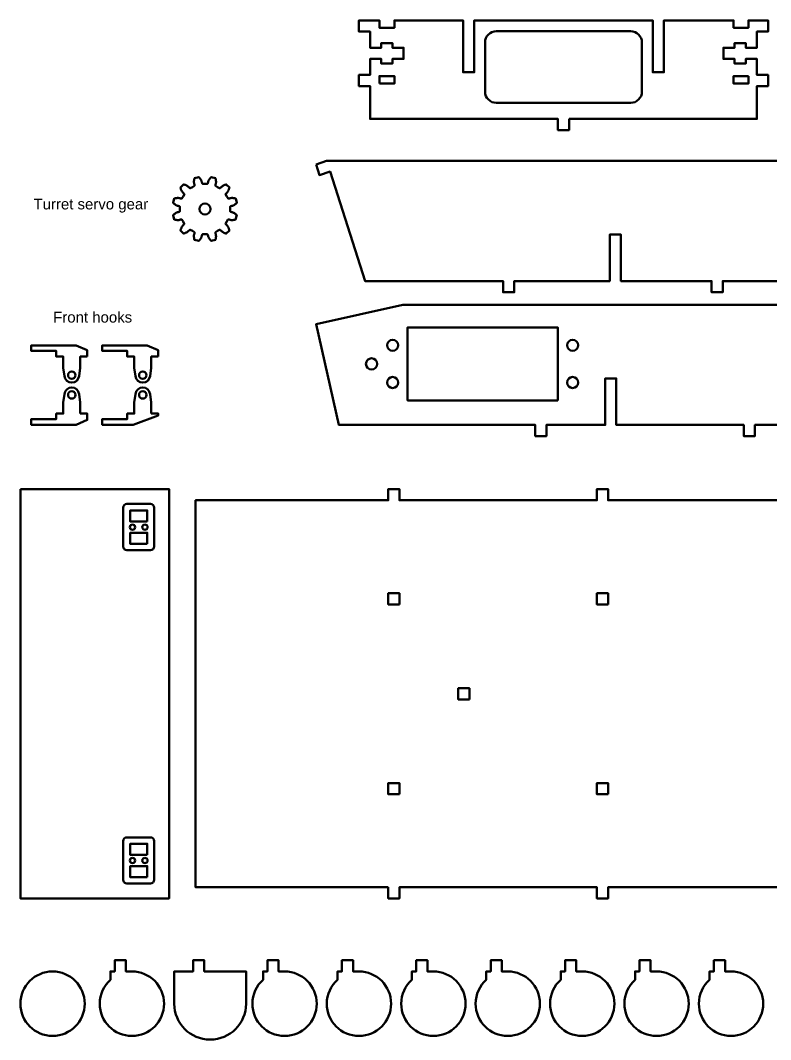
# Model space of a CAD drawing. Header units: inches. Extents: x 247 to 2765, y -1897 to -1110.
# Drawn here: x 2274.5 to 2476.3, y -1492.9 to -1219 of the extents above; entities that cross this region are included whole.
import ezdxf

# ---------------------------------------------------------------- set-up
doc = ezdxf.new("R2010")
doc.units = ezdxf.units.IN
doc.header["$MEASUREMENT"] = 0
doc.layers.add('Layer 1', color=7, linetype='Continuous')

# ---------------------------------------------------------------- blocks, each defined once
blk = doc.blocks.new('block 308')
at = {"layer": 'Layer 1', "color": 240, "lineweight": 50, "true_color": 0xec2227}
for points in [[(2304.65, -1354.44), (2305.04, -1354.44), (2305.37, -1354.76), (2305.37, -1355.15), (2305.37, -1355.55), (2305.04, -1355.87), (2304.65, -1355.87), (2304.25, -1355.87), (2303.93, -1355.55), (2303.93, -1355.15), (2303.93, -1354.76), (2304.25, -1354.44), (2304.65, -1354.44)], [(2308, -1354.44), (2308.39, -1354.44), (2308.72, -1354.76), (2308.72, -1355.15), (2308.72, -1355.55), (2308.39, -1355.87), (2308, -1355.87), (2307.6, -1355.87), (2307.28, -1355.55), (2307.28, -1355.15), (2307.28, -1354.76), (2307.6, -1354.44), (2308, -1354.44)]]:
    blk.add_open_spline(points, degree=3, knots=[0, 0, 0, 0, 1, 1, 1, 2, 2, 2, 3, 3, 3, 4, 4, 4, 4], dxfattribs=at)
blk = doc.blocks.new('block 307')
at = {"layer": 'Layer 1', "color": 18, "lineweight": 50, "true_color": 0x010101}
for points in [[(2308.6, -1353.66), (2304.04, -1353.66), (2304.04, -1350.65), (2308.6, -1350.65), (2308.6, -1353.66)], [(2308.6, -1359.65), (2304.04, -1359.65), (2304.04, -1356.65), (2308.6, -1356.65), (2308.6, -1359.65)]]:
    blk.add_lwpolyline(points, dxfattribs=at)
blk.add_open_spline([(2309.5, -1348.94), (2309.5, -1348.94), (2303.15, -1348.94), (2303.15, -1348.94), (2302.6, -1348.94), (2302.15, -1349.39), (2302.15, -1349.94), (2302.15, -1349.94), (2302.15, -1360.37), (2302.15, -1360.37), (2302.15, -1360.92), (2302.6, -1361.37), (2303.15, -1361.37), (2303.15, -1361.37), (2309.5, -1361.37), (2309.5, -1361.37), (2310.05, -1361.37), (2310.5, -1360.92), (2310.5, -1360.37), (2310.5, -1360.37), (2310.5, -1349.94), (2310.5, -1349.94), (2310.5, -1349.39), (2310.05, -1348.94), (2309.5, -1348.94)], degree=3, knots=[0, 0, 0, 0, 1, 1, 1, 2, 2, 2, 3, 3, 3, 4, 4, 4, 5, 5, 5, 6, 6, 6, 7, 7, 7, 8, 8, 8, 8], dxfattribs=at)
at = {"layer": 'Layer 1'}
blk.add_blockref('block 308', (0, 0), dxfattribs=at)
blk = doc.blocks.new('block 310')
at = {"layer": 'Layer 1', "color": 240, "lineweight": 50, "true_color": 0xec2227}
for points in [[(2304.65, -1444.01), (2305.04, -1444.01), (2305.37, -1444.34), (2305.37, -1444.73), (2305.37, -1445.13), (2305.04, -1445.45), (2304.65, -1445.45), (2304.25, -1445.45), (2303.93, -1445.13), (2303.93, -1444.73), (2303.93, -1444.34), (2304.25, -1444.01), (2304.65, -1444.01)], [(2308, -1444.01), (2308.39, -1444.01), (2308.72, -1444.34), (2308.72, -1444.73), (2308.72, -1445.13), (2308.39, -1445.45), (2308, -1445.45), (2307.6, -1445.45), (2307.28, -1445.13), (2307.28, -1444.73), (2307.28, -1444.34), (2307.6, -1444.01), (2308, -1444.01)]]:
    blk.add_open_spline(points, degree=3, knots=[0, 0, 0, 0, 1, 1, 1, 2, 2, 2, 3, 3, 3, 4, 4, 4, 4], dxfattribs=at)
blk = doc.blocks.new('block 309')
at = {"layer": 'Layer 1', "color": 18, "lineweight": 50, "true_color": 0x010101}
for points in [[(2308.6, -1443.23), (2304.04, -1443.23), (2304.04, -1440.23), (2308.6, -1440.23), (2308.6, -1443.23)], [(2308.6, -1449.23), (2304.04, -1449.23), (2304.04, -1446.23), (2308.6, -1446.23), (2308.6, -1449.23)]]:
    blk.add_lwpolyline(points, dxfattribs=at)
blk.add_open_spline([(2310.5, -1449.94), (2310.5, -1449.94), (2310.5, -1439.52), (2310.5, -1439.52), (2310.5, -1438.97), (2310.05, -1438.52), (2309.5, -1438.52), (2309.5, -1438.52), (2303.15, -1438.52), (2303.15, -1438.52), (2302.6, -1438.52), (2302.15, -1438.97), (2302.15, -1439.52), (2302.15, -1439.52), (2302.15, -1449.94), (2302.15, -1449.94), (2302.15, -1450.5), (2302.6, -1450.94), (2303.15, -1450.94), (2303.15, -1450.94), (2309.5, -1450.94), (2309.5, -1450.94), (2310.05, -1450.94), (2310.5, -1450.5), (2310.5, -1449.94)], degree=3, knots=[0, 0, 0, 0, 1, 1, 1, 2, 2, 2, 3, 3, 3, 4, 4, 4, 5, 5, 5, 6, 6, 6, 7, 7, 7, 8, 8, 8, 8], dxfattribs=at)
at = {"layer": 'Layer 1'}
blk.add_blockref('block 310', (0, 0), dxfattribs=at)
blk = doc.blocks.new('block 306')
at = {"layer": 'Layer 1', "color": 18, "lineweight": 50, "true_color": 0x010101}
blk.add_lwpolyline([(2274.5, -1344.94), (2314.5, -1344.94), (2314.5, -1454.94), (2274.5, -1454.94), (2274.5, -1344.94)], dxfattribs=at)
at = {"layer": 'Layer 1'}
for name in ['block 307', 'block 309']:
    blk.add_blockref(name, (0, 0), dxfattribs=at)

msp = doc.modelspace()

# ---------------------------------------------------------------- linework, layer by layer
at = {"layer": 'Layer 1', "color": 18, "lineweight": 50, "true_color": 0x010101}
for points in [[(2422.05, -1245.45), (2472.55, -1245.45), (2472.55, -1236.64), (2475.55, -1236.64), (2475.55, -1233.64), (2472.55, -1233.64), (2472.55, -1229.36), (2469.57, -1229.36), (2469.57, -1230.61), (2466.57, -1230.61), (2466.57, -1229.35), (2463.57, -1229.35), (2463.57, -1226.35), (2466.57, -1226.35), (2466.57, -1225.1), (2469.57, -1225.1), (2469.57, -1226.35), (2472.55, -1226.35), (2472.55, -1221.99), (2475.55, -1221.99), (2475.55, -1218.99), (2470.28, -1218.99), (2470.28, -1220.96), (2466.28, -1220.96), (2466.28, -1218.99), (2447.55, -1218.99), (2447.55, -1232.95), (2444.55, -1232.95), (2444.55, -1218.99), (2396.55, -1218.99), (2396.55, -1232.95), (2393.55, -1232.95), (2393.55, -1218.99), (2375.07, -1218.99), (2375.07, -1220.96), (2371.07, -1220.96), (2371.07, -1218.99), (2365.55, -1218.99), (2365.55, -1221.99), (2368.55, -1221.99), (2368.55, -1226.35), (2371.54, -1226.35), (2371.54, -1225.1), (2374.54, -1225.1), (2374.54, -1226.35), (2377.54, -1226.35), (2377.54, -1229.35), (2374.54, -1229.35), (2374.54, -1230.61), (2371.54, -1230.61), (2371.54, -1229.36), (2368.55, -1229.36), (2368.55, -1233.64), (2365.55, -1233.64), (2365.55, -1236.64), (2368.55, -1236.64), (2368.55, -1245.45), (2419.05, -1245.45), (2419.05, -1248.45), (2422.05, -1248.45), (2422.05, -1245.45), (2422.05, -1245.45)], [(2371.07, -1235.96), (2371.07, -1233.96), (2375.07, -1233.96), (2375.07, -1235.96), (2371.07, -1235.96)], [(2470.28, -1233.96), (2470.28, -1235.96), (2466.28, -1235.96), (2466.28, -1233.96), (2470.28, -1233.96)], [(2611.2, -1256.77), (2356.86, -1256.77), (2354.01, -1257.7)], [(2354.01, -1257.7), (2354.93, -1260.55), (2357.79, -1259.63), (2367.2, -1289.05), (2404.3, -1289.05), (2404.3, -1292.05), (2407.3, -1292.05), (2407.3, -1289.05), (2432.99, -1289.05), (2432.99, -1276.56), (2435.99, -1276.56), (2435.99, -1289.05), (2460.39, -1289.05), (2460.39, -1292.05), (2463.39, -1292.05), (2463.39, -1289.05), (2516.48, -1289.05)], [(2315.66, -1271.27), (2315.57, -1271.35), (2315.89, -1272.51), (2316, -1272.54), (2316.15, -1272.57), (2316.3, -1272.6), (2316.44, -1272.62), (2316.59, -1272.64), (2316.73, -1272.64), (2316.87, -1272.65), (2317.01, -1272.64), (2317.15, -1272.63), (2317.28, -1272.61), (2317.41, -1272.58), (2317.53, -1272.53), (2317.59, -1272.51), (2317.66, -1272.5), (2317.72, -1272.49), (2317.79, -1272.48), (2317.83, -1272.48), (2317.86, -1272.49), (2317.9, -1272.5), (2317.95, -1272.52), (2318.27, -1273.07), (2318.58, -1273.62), (2318.58, -1273.67), (2318.57, -1273.71), (2318.55, -1273.74), (2318.53, -1273.77), (2318.49, -1273.83), (2318.45, -1273.88), (2318.41, -1273.93), (2318.36, -1273.97), (2318.26, -1274.06), (2318.17, -1274.15), (2318.08, -1274.26), (2318.01, -1274.37), (2317.93, -1274.49), (2317.86, -1274.61), (2317.8, -1274.74), (2317.74, -1274.87), (2317.68, -1275.01), (2317.63, -1275.15), (2317.59, -1275.29), (2317.55, -1275.41), (2318.41, -1276.26), (2318.52, -1276.23), (2318.67, -1276.18), (2318.81, -1276.13), (2318.94, -1276.07), (2319.08, -1276.01), (2319.21, -1275.95), (2319.33, -1275.88), (2319.45, -1275.81), (2319.56, -1275.73), (2319.66, -1275.65), (2319.76, -1275.56), (2319.84, -1275.46), (2319.89, -1275.41), (2319.93, -1275.36), (2319.98, -1275.32), (2320.04, -1275.28), (2320.07, -1275.26), (2320.11, -1275.25), (2320.15, -1275.24), (2320.19, -1275.23), (2320.75, -1275.55), (2321.3, -1275.87), (2321.32, -1275.91), (2321.33, -1275.95), (2321.33, -1275.99), (2321.33, -1276.03), (2321.33, -1276.09), (2321.32, -1276.16), (2321.3, -1276.22), (2321.28, -1276.29), (2321.23, -1276.41), (2321.2, -1276.54), (2321.18, -1276.67), (2321.17, -1276.81), (2321.17, -1276.95), (2321.17, -1277.09), (2321.18, -1277.23), (2321.19, -1277.37), (2321.21, -1277.52), (2321.24, -1277.67), (2321.27, -1277.82), (2321.3, -1277.93), (2322.47, -1278.24), (2322.55, -1278.16), (2322.65, -1278.05), (2322.75, -1277.93), (2322.84, -1277.82), (2322.92, -1277.7), (2323, -1277.58), (2323.08, -1277.46), (2323.14, -1277.33), (2323.2, -1277.21), (2323.25, -1277.09), (2323.29, -1276.96), (2323.31, -1276.83), (2323.32, -1276.77), (2323.34, -1276.7), (2323.36, -1276.64), (2323.39, -1276.58), (2323.41, -1276.55), (2323.44, -1276.52), (2323.46, -1276.49), (2323.5, -1276.46), (2324.14, -1276.46), (2324.78, -1276.46), (2324.81, -1276.49), (2324.84, -1276.52), (2324.86, -1276.55), (2324.88, -1276.58), (2324.91, -1276.64), (2324.94, -1276.7), (2324.95, -1276.77), (2324.97, -1276.83), (2324.99, -1276.96), (2325.03, -1277.09), (2325.08, -1277.21), (2325.13, -1277.33), (2325.2, -1277.46), (2325.27, -1277.58), (2325.35, -1277.7), (2325.44, -1277.82), (2325.53, -1277.93), (2325.63, -1278.05), (2325.73, -1278.16), (2325.81, -1278.24), (2326.98, -1277.93), (2327, -1277.82), (2327.04, -1277.67), (2327.06, -1277.52), (2327.08, -1277.37), (2327.1, -1277.23), (2327.11, -1277.09), (2327.11, -1276.95), (2327.1, -1276.81), (2327.09, -1276.67), (2327.07, -1276.54), (2327.04, -1276.41), (2327, -1276.29), (2326.98, -1276.22), (2326.96, -1276.16), (2326.95, -1276.09), (2326.94, -1276.03), (2326.95, -1275.99), (2326.95, -1275.95), (2326.96, -1275.91), (2326.98, -1275.87), (2327.53, -1275.55), (2328.08, -1275.23), (2328.13, -1275.24), (2328.17, -1275.25), (2328.2, -1275.26), (2328.23, -1275.28), (2328.29, -1275.32), (2328.34, -1275.36), (2328.39, -1275.41), (2328.43, -1275.46), (2328.52, -1275.56), (2328.61, -1275.65), (2328.72, -1275.73), (2328.83, -1275.81), (2328.95, -1275.88), (2329.07, -1275.95), (2329.2, -1276.01), (2329.33, -1276.07), (2329.47, -1276.13), (2329.61, -1276.18), (2329.76, -1276.23), (2329.87, -1276.26), (2330.72, -1275.41), (2330.69, -1275.29), (2330.64, -1275.15), (2330.59, -1275.01), (2330.54, -1274.87), (2330.48, -1274.74), (2330.41, -1274.61), (2330.34, -1274.49), (2330.27, -1274.37), (2330.19, -1274.26), (2330.11, -1274.15), (2330.02, -1274.06), (2329.92, -1273.97), (2329.87, -1273.93), (2329.82, -1273.88), (2329.78, -1273.83), (2329.74, -1273.77), (2329.73, -1273.74), (2329.71, -1273.71), (2329.7, -1273.67), (2329.69, -1273.62), (2330.01, -1273.07), (2330.33, -1272.52), (2330.37, -1272.5), (2330.41, -1272.49), (2330.45, -1272.48), (2330.49, -1272.48), (2330.56, -1272.49), (2330.62, -1272.5), (2330.69, -1272.51), (2330.75, -1272.53), (2330.87, -1272.58), (2331, -1272.61), (2331.13, -1272.63), (2331.27, -1272.64), (2331.41, -1272.65), (2331.55, -1272.64), (2331.69, -1272.64), (2331.83, -1272.62), (2331.98, -1272.6), (2332.13, -1272.57), (2332.28, -1272.54), (2332.39, -1272.51), (2332.7, -1271.35), (2332.62, -1271.27), (2332.51, -1271.16), (2332.39, -1271.07), (2332.28, -1270.98), (2332.16, -1270.89), (2332.04, -1270.81), (2331.92, -1270.74), (2331.79, -1270.67), (2331.67, -1270.61), (2331.55, -1270.56), (2331.42, -1270.53), (2331.29, -1270.51), (2331.23, -1270.49), (2331.16, -1270.47), (2331.1, -1270.45), (2331.04, -1270.42), (2331.01, -1270.4), (2330.98, -1270.38), (2330.95, -1270.35), (2330.93, -1270.31), (2330.92, -1269.68), (2330.93, -1269.04), (2330.95, -1269), (2330.98, -1268.97), (2331.01, -1268.95), (2331.05, -1268.93), (2331.11, -1268.9), (2331.17, -1268.88), (2331.23, -1268.86), (2331.3, -1268.85), (2331.43, -1268.82), (2331.55, -1268.79), (2331.68, -1268.74), (2331.8, -1268.68), (2331.92, -1268.61), (2332.04, -1268.54), (2332.16, -1268.46), (2332.28, -1268.38), (2332.4, -1268.29), (2332.51, -1268.19), (2332.63, -1268.09), (2332.71, -1268), (2332.4, -1266.84), (2332.29, -1266.81), (2332.14, -1266.78), (2331.99, -1266.75), (2331.84, -1266.73), (2331.7, -1266.72), (2331.55, -1266.71), (2331.41, -1266.7), (2331.27, -1266.71), (2331.14, -1266.72), (2331, -1266.74), (2330.88, -1266.77), (2330.75, -1266.82), (2330.69, -1266.84), (2330.63, -1266.85), (2330.56, -1266.86), (2330.49, -1266.87), (2330.46, -1266.87), (2330.42, -1266.86), (2330.38, -1266.85), (2330.34, -1266.84), (2330.02, -1266.28), (2329.7, -1265.73), (2329.71, -1265.68), (2329.72, -1265.65), (2329.73, -1265.61), (2329.75, -1265.58), (2329.79, -1265.52), (2329.83, -1265.47), (2329.88, -1265.42), (2329.92, -1265.38), (2330.03, -1265.3), (2330.12, -1265.2), (2330.2, -1265.09), (2330.28, -1264.98), (2330.35, -1264.86), (2330.42, -1264.74), (2330.48, -1264.61), (2330.54, -1264.48), (2330.6, -1264.34), (2330.65, -1264.2), (2330.7, -1264.06), (2330.73, -1263.94), (2329.87, -1263.09), (2329.76, -1263.12), (2329.62, -1263.17), (2329.48, -1263.22), (2329.34, -1263.28), (2329.21, -1263.34), (2329.08, -1263.4), (2328.95, -1263.47), (2328.84, -1263.54), (2328.72, -1263.62), (2328.62, -1263.7), (2328.52, -1263.79), (2328.44, -1263.89), (2328.4, -1263.94), (2328.35, -1263.99), (2328.3, -1264.03), (2328.24, -1264.07), (2328.21, -1264.09), (2328.17, -1264.1), (2328.14, -1264.11), (2328.09, -1264.12), (2327.53, -1263.8), (2326.98, -1263.48), (2326.97, -1263.44), (2326.96, -1263.4), (2326.95, -1263.36), (2326.95, -1263.33), (2326.96, -1263.26), (2326.97, -1263.19), (2326.98, -1263.13), (2327, -1263.06), (2327.05, -1262.94), (2327.08, -1262.81), (2327.1, -1262.68), (2327.11, -1262.54), (2327.11, -1262.41), (2327.11, -1262.26), (2327.1, -1262.12), (2327.09, -1261.98), (2327.07, -1261.83), (2327.04, -1261.68), (2327.01, -1261.53), (2326.98, -1261.42), (2325.81, -1261.11), (2325.73, -1261.19), (2325.63, -1261.3), (2325.54, -1261.42), (2325.44, -1261.54), (2325.36, -1261.65), (2325.28, -1261.77), (2325.21, -1261.89), (2325.14, -1262.02), (2325.08, -1262.14), (2325.03, -1262.27), (2325, -1262.39), (2324.97, -1262.52), (2324.96, -1262.58), (2324.94, -1262.65), (2324.92, -1262.71), (2324.89, -1262.77), (2324.87, -1262.8), (2324.85, -1262.83), (2324.82, -1262.86), (2324.78, -1262.89), (2324.14, -1262.9), (2323.51, -1262.89), (2323.47, -1262.86), (2323.44, -1262.83), (2323.42, -1262.8), (2323.4, -1262.77), (2323.37, -1262.71), (2323.35, -1262.65), (2323.33, -1262.58), (2323.31, -1262.52), (2323.29, -1262.39), (2323.25, -1262.27), (2323.2, -1262.14), (2323.15, -1262.02), (2323.08, -1261.89), (2323.01, -1261.77), (2322.93, -1261.65), (2322.84, -1261.54), (2322.75, -1261.42), (2322.66, -1261.3), (2322.55, -1261.19), (2322.47, -1261.11), (2321.3, -1261.42), (2321.28, -1261.53), (2321.25, -1261.68), (2321.22, -1261.83), (2321.2, -1261.98), (2321.18, -1262.12), (2321.18, -1262.26), (2321.17, -1262.41), (2321.18, -1262.54), (2321.19, -1262.68), (2321.21, -1262.81), (2321.24, -1262.94), (2321.28, -1263.06), (2321.3, -1263.13), (2321.32, -1263.19), (2321.33, -1263.26), (2321.34, -1263.33), (2321.34, -1263.36), (2321.33, -1263.4), (2321.32, -1263.44), (2321.3, -1263.48), (2320.75, -1263.8), (2320.2, -1264.12), (2320.15, -1264.11), (2320.11, -1264.1), (2320.08, -1264.09), (2320.05, -1264.07), (2319.99, -1264.03), (2319.94, -1263.99), (2319.89, -1263.94), (2319.85, -1263.89), (2319.76, -1263.79), (2319.67, -1263.7), (2319.56, -1263.62), (2319.45, -1263.54), (2319.33, -1263.47), (2319.21, -1263.4), (2319.08, -1263.34), (2318.95, -1263.28), (2318.81, -1263.22), (2318.67, -1263.17), (2318.53, -1263.12), (2318.41, -1263.09), (2317.56, -1263.94), (2317.59, -1264.06), (2317.64, -1264.2), (2317.69, -1264.34), (2317.75, -1264.48), (2317.8, -1264.61), (2317.87, -1264.74), (2317.94, -1264.86), (2318.01, -1264.98), (2318.09, -1265.09), (2318.17, -1265.2), (2318.26, -1265.3), (2318.36, -1265.38), (2318.41, -1265.42), (2318.46, -1265.47), (2318.5, -1265.52), (2318.54, -1265.58), (2318.55, -1265.61), (2318.57, -1265.65), (2318.58, -1265.68), (2318.59, -1265.73), (2318.27, -1266.28), (2317.95, -1266.84), (2317.91, -1266.85), (2317.87, -1266.86), (2317.83, -1266.87), (2317.79, -1266.87), (2317.73, -1266.86), (2317.65, -1266.85), (2317.59, -1266.84), (2317.53, -1266.82), (2317.41, -1266.77), (2317.28, -1266.74), (2317.15, -1266.72), (2317.01, -1266.71), (2316.87, -1266.7), (2316.73, -1266.71), (2316.59, -1266.72), (2316.44, -1266.73), (2316.29, -1266.75), (2316.15, -1266.78), (2316, -1266.81), (2315.88, -1266.84), (2315.57, -1268), (2315.66, -1268.09), (2315.77, -1268.19), (2315.88, -1268.29), (2316, -1268.38), (2316.12, -1268.46), (2316.24, -1268.54), (2316.36, -1268.61), (2316.48, -1268.68), (2316.61, -1268.74), (2316.73, -1268.79), (2316.86, -1268.82), (2316.98, -1268.85), (2317.05, -1268.86), (2317.11, -1268.88), (2317.18, -1268.9), (2317.24, -1268.93), (2317.27, -1268.95), (2317.3, -1268.97), (2317.33, -1269), (2317.36, -1269.04), (2317.36, -1269.68), (2317.36, -1270.31), (2317.33, -1270.35), (2317.3, -1270.38), (2317.27, -1270.4), (2317.24, -1270.42), (2317.18, -1270.45), (2317.11, -1270.47), (2317.05, -1270.49), (2316.98, -1270.51), (2316.86, -1270.53), (2316.73, -1270.56), (2316.61, -1270.61), (2316.48, -1270.67), (2316.36, -1270.74), (2316.24, -1270.81), (2316.12, -1270.89), (2316, -1270.98), (2315.88, -1271.07), (2315.77, -1271.16), (2315.66, -1271.27)], [(2631.66, -1295.4), (2377.32, -1295.4), (2354.01, -1300.62), (2360.17, -1327.68), (2412.95, -1327.68), (2412.95, -1330.68), (2415.95, -1330.68), (2415.95, -1327.68), (2431.76, -1327.68), (2431.76, -1315.19), (2434.76, -1315.19), (2434.76, -1327.68), (2469.04, -1327.68), (2469.04, -1330.68), (2472.04, -1330.68), (2472.04, -1327.68), (2525.13, -1327.68)], [(2419.01, -1321.1), (2378.61, -1321.1), (2378.61, -1301.5), (2419.01, -1301.5), (2419.01, -1321.1)], [(2485.62, -1347.94), (2432.53, -1347.94), (2432.53, -1344.94), (2429.53, -1344.94), (2429.53, -1347.94), (2376.44, -1347.94), (2376.44, -1344.94), (2373.44, -1344.94), (2373.44, -1347.94), (2321.61, -1347.94), (2321.61, -1451.94), (2373.44, -1451.94)], [(2376.44, -1375.94), (2373.44, -1375.94), (2373.44, -1372.94), (2376.44, -1372.94), (2376.44, -1375.94)], [(2432.53, -1375.94), (2429.53, -1375.94), (2429.53, -1372.94), (2432.53, -1372.94), (2432.53, -1375.94)], [(2395.25, -1401.44), (2392.25, -1401.44), (2392.25, -1398.44), (2395.25, -1398.44), (2395.25, -1401.44)], [(2376.44, -1426.95), (2373.44, -1426.95), (2373.44, -1423.94), (2376.44, -1423.94), (2376.44, -1426.95)], [(2432.53, -1426.95), (2429.53, -1426.95), (2429.53, -1423.94), (2432.53, -1423.94), (2432.53, -1426.95)], [(2373.44, -1451.94), (2373.44, -1454.94), (2376.44, -1454.94), (2376.44, -1451.94), (2429.53, -1451.94), (2429.53, -1454.94), (2432.53, -1454.94), (2432.53, -1451.94), (2485.62, -1451.94)]]:
    msp.add_lwpolyline(points, dxfattribs=at)
for points, knots in [([(2402.47, -1241.16), (2400.81, -1241.16), (2399.47, -1239.82), (2399.47, -1238.16), (2399.47, -1238.16), (2399.47, -1224.93), (2399.47, -1224.93), (2399.47, -1223.28), (2400.81, -1221.93), (2402.47, -1221.93), (2402.47, -1221.93), (2438.64, -1221.93), (2438.64, -1221.93), (2440.29, -1221.93), (2441.64, -1223.28), (2441.64, -1224.93), (2441.64, -1224.93), (2441.64, -1238.16), (2441.64, -1238.16), (2441.64, -1239.82), (2440.29, -1241.16), (2438.64, -1241.16), (2438.64, -1241.16), (2402.47, -1241.16), (2402.47, -1241.16)], [0, 0, 0, 0, 1, 1, 1, 2, 2, 2, 3, 3, 3, 4, 4, 4, 5, 5, 5, 6, 6, 6, 7, 7, 7, 8, 8, 8, 8]), ([(2322.64, -1269.68), (2322.64, -1268.85), (2323.31, -1268.18), (2324.14, -1268.18), (2324.97, -1268.18), (2325.64, -1268.85), (2325.64, -1269.68), (2325.64, -1270.5), (2324.97, -1271.18), (2324.14, -1271.18), (2323.31, -1271.18), (2322.64, -1270.5), (2322.64, -1269.68)], [0, 0, 0, 0, 1, 1, 1, 2, 2, 2, 3, 3, 3, 4, 4, 4, 4]), ([(2292.49, -1309.33), (2292.49, -1309.33), (2292.49, -1307.61), (2292.49, -1307.61), (2292.49, -1307.61), (2289.48, -1306.33), (2289.48, -1306.33), (2289.48, -1306.33), (2277.41, -1306.33), (2277.41, -1306.33), (2277.41, -1306.33), (2277.41, -1307.83), (2277.41, -1307.83), (2277.41, -1307.83), (2284.14, -1307.83), (2284.14, -1307.83), (2284.14, -1307.83), (2284.14, -1309.33), (2284.14, -1309.33), (2284.14, -1309.33), (2286.04, -1309.33), (2286.04, -1309.33), (2286.04, -1309.33), (2286.04, -1312.33), (2286.04, -1312.33), (2286.04, -1312.33), (2286.33, -1314.57), (2286.33, -1314.57), (2286.45, -1315.56), (2287.29, -1316.33), (2288.31, -1316.33), (2289.34, -1316.33), (2290.18, -1315.56), (2290.3, -1314.57), (2290.3, -1314.57), (2290.59, -1312.33), (2290.59, -1312.33), (2290.59, -1312.33), (2290.59, -1309.33), (2290.59, -1309.33), (2290.59, -1309.33), (2292.49, -1309.33), (2292.49, -1309.33), (2292.49, -1309.33), (2292.49, -1309.33), (2292.49, -1309.33)], [0, 0, 0, 0, 1, 1, 1, 2, 2, 2, 3, 3, 3, 4, 4, 4, 5, 5, 5, 6, 6, 6, 7, 7, 7, 8, 8, 8, 9, 9, 9, 10, 10, 10, 11, 11, 11, 12, 12, 12, 13, 13, 13, 14, 14, 14, 15, 15, 15, 15]), ([(2311.58, -1309.33), (2311.58, -1309.33), (2311.58, -1307.61), (2311.58, -1307.61), (2311.58, -1307.61), (2308.57, -1306.33), (2308.57, -1306.33), (2308.57, -1306.33), (2296.51, -1306.33), (2296.51, -1306.33), (2296.51, -1306.33), (2296.51, -1307.83), (2296.51, -1307.83), (2296.51, -1307.83), (2303.23, -1307.83), (2303.23, -1307.83), (2303.23, -1307.83), (2303.23, -1309.33), (2303.23, -1309.33), (2303.23, -1309.33), (2305.13, -1309.33), (2305.13, -1309.33), (2305.13, -1309.33), (2305.13, -1312.33), (2305.13, -1312.33), (2305.13, -1312.33), (2305.42, -1314.57), (2305.42, -1314.57), (2305.54, -1315.56), (2306.38, -1316.33), (2307.41, -1316.33), (2308.43, -1316.33), (2309.27, -1315.56), (2309.39, -1314.57), (2309.39, -1314.57), (2309.68, -1312.33), (2309.68, -1312.33), (2309.68, -1312.33), (2309.68, -1309.33), (2309.68, -1309.33), (2309.68, -1309.33), (2311.58, -1309.33), (2311.58, -1309.33), (2311.58, -1309.33), (2311.58, -1309.33), (2311.58, -1309.33)], [0, 0, 0, 0, 1, 1, 1, 2, 2, 2, 3, 3, 3, 4, 4, 4, 5, 5, 5, 6, 6, 6, 7, 7, 7, 8, 8, 8, 9, 9, 9, 10, 10, 10, 11, 11, 11, 12, 12, 12, 13, 13, 13, 14, 14, 14, 15, 15, 15, 15]), ([(2374.61, -1307.8), (2373.78, -1307.8), (2373.11, -1307.13), (2373.11, -1306.3), (2373.11, -1305.47), (2373.78, -1304.8), (2374.61, -1304.8), (2375.43, -1304.8), (2376.11, -1305.47), (2376.11, -1306.3), (2376.11, -1307.13), (2375.43, -1307.8), (2374.61, -1307.8)], [0, 0, 0, 0, 1, 1, 1, 2, 2, 2, 3, 3, 3, 4, 4, 4, 4]), ([(2423.01, -1307.8), (2422.18, -1307.8), (2421.51, -1307.13), (2421.51, -1306.3), (2421.51, -1305.47), (2422.18, -1304.8), (2423.01, -1304.8), (2423.83, -1304.8), (2424.51, -1305.47), (2424.51, -1306.3), (2424.51, -1307.13), (2423.83, -1307.8), (2423.01, -1307.8)], [0, 0, 0, 0, 1, 1, 1, 2, 2, 2, 3, 3, 3, 4, 4, 4, 4]), ([(2368.94, -1312.8), (2368.11, -1312.8), (2367.44, -1312.13), (2367.44, -1311.3), (2367.44, -1310.47), (2368.11, -1309.8), (2368.94, -1309.8), (2369.77, -1309.8), (2370.44, -1310.47), (2370.44, -1311.3), (2370.44, -1312.13), (2369.77, -1312.8), (2368.94, -1312.8)], [0, 0, 0, 0, 1, 1, 1, 2, 2, 2, 3, 3, 3, 4, 4, 4, 4]), ([(2289.31, -1314.33), (2289.31, -1314.88), (2288.87, -1315.33), (2288.31, -1315.33), (2287.76, -1315.33), (2287.31, -1314.88), (2287.31, -1314.33), (2287.31, -1313.78), (2287.76, -1313.33), (2288.31, -1313.33), (2288.87, -1313.33), (2289.31, -1313.78), (2289.31, -1314.33)], [0, 0, 0, 0, 1, 1, 1, 2, 2, 2, 3, 3, 3, 4, 4, 4, 4]), ([(2308.41, -1314.33), (2308.41, -1314.88), (2307.96, -1315.33), (2307.41, -1315.33), (2306.85, -1315.33), (2306.41, -1314.88), (2306.41, -1314.33), (2306.41, -1313.78), (2306.85, -1313.33), (2307.41, -1313.33), (2307.96, -1313.33), (2308.41, -1313.78), (2308.41, -1314.33)], [0, 0, 0, 0, 1, 1, 1, 2, 2, 2, 3, 3, 3, 4, 4, 4, 4]), ([(2374.61, -1317.8), (2373.78, -1317.8), (2373.11, -1317.13), (2373.11, -1316.3), (2373.11, -1315.47), (2373.78, -1314.8), (2374.61, -1314.8), (2375.43, -1314.8), (2376.11, -1315.47), (2376.11, -1316.3), (2376.11, -1317.13), (2375.43, -1317.8), (2374.61, -1317.8)], [0, 0, 0, 0, 1, 1, 1, 2, 2, 2, 3, 3, 3, 4, 4, 4, 4]), ([(2423.01, -1317.8), (2422.18, -1317.8), (2421.51, -1317.13), (2421.51, -1316.3), (2421.51, -1315.47), (2422.18, -1314.8), (2423.01, -1314.8), (2423.83, -1314.8), (2424.51, -1315.47), (2424.51, -1316.3), (2424.51, -1317.13), (2423.83, -1317.8), (2423.01, -1317.8)], [0, 0, 0, 0, 1, 1, 1, 2, 2, 2, 3, 3, 3, 4, 4, 4, 4]), ([(2290.59, -1324.63), (2290.59, -1324.63), (2290.59, -1321.63), (2290.59, -1321.63), (2290.59, -1321.63), (2290.3, -1319.4), (2290.3, -1319.4), (2290.18, -1318.41), (2289.34, -1317.63), (2288.31, -1317.63), (2287.29, -1317.63), (2286.45, -1318.41), (2286.33, -1319.4), (2286.33, -1319.4), (2286.04, -1321.63), (2286.04, -1321.63), (2286.04, -1321.63), (2286.04, -1324.63), (2286.04, -1324.63), (2286.04, -1324.63), (2284.14, -1324.63), (2284.14, -1324.63), (2284.14, -1324.63), (2284.14, -1326.13), (2284.14, -1326.13), (2284.14, -1326.13), (2277.41, -1326.13), (2277.41, -1326.13), (2277.41, -1326.13), (2277.41, -1327.63), (2277.41, -1327.63), (2277.41, -1327.63), (2289.48, -1327.63), (2289.48, -1327.63), (2289.48, -1327.63), (2292.49, -1326.35), (2292.49, -1326.35), (2292.49, -1326.35), (2292.49, -1324.63), (2292.49, -1324.63), (2292.49, -1324.63), (2290.59, -1324.63), (2290.59, -1324.63), (2290.59, -1324.63), (2290.59, -1324.63), (2290.59, -1324.63)], [0, 0, 0, 0, 1, 1, 1, 2, 2, 2, 3, 3, 3, 4, 4, 4, 5, 5, 5, 6, 6, 6, 7, 7, 7, 8, 8, 8, 9, 9, 9, 10, 10, 10, 11, 11, 11, 12, 12, 12, 13, 13, 13, 14, 14, 14, 15, 15, 15, 15]), ([(2288.31, -1320.63), (2287.76, -1320.63), (2287.31, -1320.19), (2287.31, -1319.63), (2287.31, -1319.08), (2287.76, -1318.63), (2288.31, -1318.63), (2288.87, -1318.63), (2289.31, -1319.08), (2289.31, -1319.63), (2289.31, -1320.19), (2288.87, -1320.63), (2288.31, -1320.63)], [0, 0, 0, 0, 1, 1, 1, 2, 2, 2, 3, 3, 3, 4, 4, 4, 4]), ([(2309.68, -1324.63), (2309.68, -1324.63), (2309.68, -1321.63), (2309.68, -1321.63), (2309.68, -1321.63), (2309.39, -1319.4), (2309.39, -1319.4), (2309.27, -1318.41), (2308.43, -1317.63), (2307.41, -1317.63), (2306.38, -1317.63), (2305.54, -1318.41), (2305.42, -1319.4), (2305.42, -1319.4), (2305.13, -1321.63), (2305.13, -1321.63), (2305.13, -1321.63), (2305.13, -1324.63), (2305.13, -1324.63), (2305.13, -1324.63), (2303.23, -1324.63), (2303.23, -1324.63), (2303.23, -1324.63), (2303.23, -1326.13), (2303.23, -1326.13), (2303.23, -1326.13), (2296.51, -1326.13), (2296.51, -1326.13), (2296.51, -1326.13), (2296.51, -1327.63), (2296.51, -1327.63), (2296.51, -1327.63), (2304.82, -1327.63), (2304.82, -1327.63), (2304.82, -1327.63), (2311.58, -1325.16), (2311.58, -1325.16), (2311.58, -1325.16), (2311.58, -1324.63), (2311.58, -1324.63), (2311.58, -1324.63), (2309.68, -1324.63), (2309.68, -1324.63), (2309.68, -1324.63), (2309.68, -1324.63), (2309.68, -1324.63)], [0, 0, 0, 0, 1, 1, 1, 2, 2, 2, 3, 3, 3, 4, 4, 4, 5, 5, 5, 6, 6, 6, 7, 7, 7, 8, 8, 8, 9, 9, 9, 10, 10, 10, 11, 11, 11, 12, 12, 12, 13, 13, 13, 14, 14, 14, 15, 15, 15, 15]), ([(2307.41, -1320.63), (2306.85, -1320.63), (2306.41, -1320.19), (2306.41, -1319.63), (2306.41, -1319.08), (2306.85, -1318.63), (2307.41, -1318.63), (2307.96, -1318.63), (2308.4, -1319.08), (2308.4, -1319.63), (2308.41, -1320.19), (2307.96, -1320.63), (2307.41, -1320.63)], [0, 0, 0, 0, 1, 1, 1, 2, 2, 2, 3, 3, 3, 4, 4, 4, 4]), ([(2313.15, -1483.21), (2313.15, -1478.43), (2309.28, -1474.56), (2304.5, -1474.56), (2304.5, -1474.56), (2302.9, -1474.55), (2302.9, -1474.55), (2302.9, -1474.55), (2302.9, -1471.56), (2302.9, -1471.56), (2302.9, -1471.56), (2299.9, -1471.56), (2299.9, -1471.56), (2299.9, -1471.56), (2299.9, -1474.56), (2299.9, -1474.56), (2299.9, -1474.56), (2298.72, -1474.56), (2298.72, -1474.56), (2298.72, -1474.56), (2298.72, -1476.77), (2298.72, -1476.77), (2296.96, -1478.35), (2295.84, -1480.65), (2295.84, -1483.21), (2295.84, -1487.99), (2299.72, -1491.87), (2304.5, -1491.87), (2309.27, -1491.86), (2313.15, -1487.99), (2313.15, -1483.21)], [0, 0, 0, 0, 1, 1, 1, 2, 2, 2, 3, 3, 3, 4, 4, 4, 5, 5, 5, 6, 6, 6, 7, 7, 7, 8, 8, 8, 9, 9, 9, 10, 10, 10, 10]), ([(2335.19, -1483.21), (2335.19, -1488.54), (2330.87, -1492.86), (2325.54, -1492.86), (2320.2, -1492.86), (2315.88, -1488.54), (2315.88, -1483.21), (2315.88, -1483.21), (2315.88, -1474.56), (2315.88, -1474.56), (2315.88, -1474.56), (2319.76, -1474.56), (2319.76, -1474.56), (2319.76, -1474.56), (2320.94, -1474.56), (2320.94, -1474.56), (2320.94, -1474.56), (2320.94, -1471.56), (2320.94, -1471.56), (2320.94, -1471.56), (2323.94, -1471.56), (2323.94, -1471.56), (2323.94, -1471.56), (2323.94, -1474.55), (2323.94, -1474.55), (2323.94, -1474.55), (2325.54, -1474.56), (2325.54, -1474.56), (2325.54, -1474.56), (2335.19, -1474.56), (2335.19, -1474.56), (2335.19, -1474.56), (2335.19, -1483.21), (2335.19, -1483.21)], [0, 0, 0, 0, 1, 1, 1, 2, 2, 2, 3, 3, 3, 4, 4, 4, 5, 5, 5, 6, 6, 6, 7, 7, 7, 8, 8, 8, 9, 9, 9, 10, 10, 10, 11, 11, 11, 11]), ([(2354.2, -1483.21), (2354.2, -1478.43), (2350.32, -1474.56), (2345.54, -1474.56), (2345.54, -1474.56), (2343.95, -1474.55), (2343.95, -1474.55), (2343.95, -1474.55), (2343.95, -1471.56), (2343.95, -1471.56), (2343.95, -1471.56), (2340.95, -1471.56), (2340.95, -1471.56), (2340.95, -1471.56), (2340.95, -1474.56), (2340.95, -1474.56), (2340.95, -1474.56), (2339.77, -1474.56), (2339.77, -1474.56), (2339.77, -1474.56), (2339.77, -1476.77), (2339.77, -1476.77), (2338.01, -1478.35), (2336.89, -1480.65), (2336.89, -1483.21), (2336.89, -1487.99), (2340.77, -1491.87), (2345.54, -1491.87), (2350.32, -1491.86), (2354.2, -1487.99), (2354.2, -1483.21)], [0, 0, 0, 0, 1, 1, 1, 2, 2, 2, 3, 3, 3, 4, 4, 4, 5, 5, 5, 6, 6, 6, 7, 7, 7, 8, 8, 8, 9, 9, 9, 10, 10, 10, 10]), ([(2374.21, -1483.21), (2374.21, -1478.43), (2370.33, -1474.56), (2365.55, -1474.56), (2365.55, -1474.56), (2363.96, -1474.55), (2363.96, -1474.55), (2363.96, -1474.55), (2363.96, -1471.56), (2363.96, -1471.56), (2363.96, -1471.56), (2360.96, -1471.56), (2360.96, -1471.56), (2360.96, -1471.56), (2360.96, -1474.56), (2360.96, -1474.56), (2360.96, -1474.56), (2359.78, -1474.56), (2359.78, -1474.56), (2359.78, -1474.56), (2359.78, -1476.77), (2359.78, -1476.77), (2358.01, -1478.35), (2356.9, -1480.65), (2356.9, -1483.21), (2356.9, -1487.99), (2360.77, -1491.87), (2365.55, -1491.87), (2370.33, -1491.86), (2374.21, -1487.99), (2374.21, -1483.21)], [0, 0, 0, 0, 1, 1, 1, 2, 2, 2, 3, 3, 3, 4, 4, 4, 5, 5, 5, 6, 6, 6, 7, 7, 7, 8, 8, 8, 9, 9, 9, 10, 10, 10, 10]), ([(2394.21, -1483.21), (2394.21, -1478.43), (2390.34, -1474.56), (2385.56, -1474.56), (2385.56, -1474.56), (2383.97, -1474.55), (2383.97, -1474.55), (2383.97, -1474.55), (2383.97, -1471.56), (2383.97, -1471.56), (2383.97, -1471.56), (2380.97, -1471.56), (2380.97, -1471.56), (2380.97, -1471.56), (2380.97, -1474.56), (2380.97, -1474.56), (2380.97, -1474.56), (2379.79, -1474.56), (2379.79, -1474.56), (2379.79, -1474.56), (2379.79, -1476.77), (2379.79, -1476.77), (2378.02, -1478.35), (2376.91, -1480.65), (2376.91, -1483.21), (2376.91, -1487.99), (2380.78, -1491.87), (2385.56, -1491.87), (2390.34, -1491.86), (2394.21, -1487.99), (2394.21, -1483.21)], [0, 0, 0, 0, 1, 1, 1, 2, 2, 2, 3, 3, 3, 4, 4, 4, 5, 5, 5, 6, 6, 6, 7, 7, 7, 8, 8, 8, 9, 9, 9, 10, 10, 10, 10]), ([(2414.22, -1483.21), (2414.22, -1478.43), (2410.35, -1474.56), (2405.57, -1474.56), (2405.57, -1474.56), (2403.97, -1474.55), (2403.97, -1474.55), (2403.97, -1474.55), (2403.97, -1471.56), (2403.97, -1471.56), (2403.97, -1471.56), (2400.97, -1471.56), (2400.97, -1471.56), (2400.97, -1471.56), (2400.97, -1474.56), (2400.97, -1474.56), (2400.97, -1474.56), (2399.8, -1474.56), (2399.8, -1474.56), (2399.8, -1474.56), (2399.8, -1476.77), (2399.8, -1476.77), (2398.03, -1478.35), (2396.92, -1480.65), (2396.92, -1483.21), (2396.92, -1487.99), (2400.79, -1491.87), (2405.57, -1491.87), (2410.35, -1491.86), (2414.22, -1487.99), (2414.22, -1483.21)], [0, 0, 0, 0, 1, 1, 1, 2, 2, 2, 3, 3, 3, 4, 4, 4, 5, 5, 5, 6, 6, 6, 7, 7, 7, 8, 8, 8, 9, 9, 9, 10, 10, 10, 10]), ([(2434.23, -1483.21), (2434.23, -1478.43), (2430.36, -1474.56), (2425.58, -1474.56), (2425.58, -1474.56), (2423.98, -1474.55), (2423.98, -1474.55), (2423.98, -1474.55), (2423.98, -1471.56), (2423.98, -1471.56), (2423.98, -1471.56), (2420.98, -1471.56), (2420.98, -1471.56), (2420.98, -1471.56), (2420.98, -1474.56), (2420.98, -1474.56), (2420.98, -1474.56), (2419.81, -1474.56), (2419.81, -1474.56), (2419.81, -1474.56), (2419.81, -1476.77), (2419.81, -1476.77), (2418.04, -1478.35), (2416.93, -1480.65), (2416.93, -1483.21), (2416.93, -1487.99), (2420.8, -1491.87), (2425.58, -1491.87), (2430.36, -1491.86), (2434.23, -1487.99), (2434.23, -1483.21)], [0, 0, 0, 0, 1, 1, 1, 2, 2, 2, 3, 3, 3, 4, 4, 4, 5, 5, 5, 6, 6, 6, 7, 7, 7, 8, 8, 8, 9, 9, 9, 10, 10, 10, 10]), ([(2454.24, -1483.21), (2454.24, -1478.43), (2450.37, -1474.56), (2445.59, -1474.56), (2445.59, -1474.56), (2443.99, -1474.55), (2443.99, -1474.55), (2443.99, -1474.55), (2443.99, -1471.56), (2443.99, -1471.56), (2443.99, -1471.56), (2440.99, -1471.56), (2440.99, -1471.56), (2440.99, -1471.56), (2440.99, -1474.56), (2440.99, -1474.56), (2440.99, -1474.56), (2439.82, -1474.56), (2439.82, -1474.56), (2439.82, -1474.56), (2439.82, -1476.77), (2439.82, -1476.77), (2438.05, -1478.35), (2436.94, -1480.65), (2436.94, -1483.21), (2436.94, -1487.99), (2440.81, -1491.87), (2445.59, -1491.87), (2450.37, -1491.86), (2454.24, -1487.99), (2454.24, -1483.21)], [0, 0, 0, 0, 1, 1, 1, 2, 2, 2, 3, 3, 3, 4, 4, 4, 5, 5, 5, 6, 6, 6, 7, 7, 7, 8, 8, 8, 9, 9, 9, 10, 10, 10, 10]), ([(2474.25, -1483.21), (2474.25, -1478.43), (2470.38, -1474.56), (2465.6, -1474.56), (2465.6, -1474.56), (2464, -1474.55), (2464, -1474.55), (2464, -1474.55), (2464, -1471.56), (2464, -1471.56), (2464, -1471.56), (2461, -1471.56), (2461, -1471.56), (2461, -1471.56), (2461, -1474.56), (2461, -1474.56), (2461, -1474.56), (2459.83, -1474.56), (2459.83, -1474.56), (2459.83, -1474.56), (2459.83, -1476.77), (2459.83, -1476.77), (2458.06, -1478.35), (2456.95, -1480.65), (2456.95, -1483.21), (2456.95, -1487.99), (2460.82, -1491.87), (2465.6, -1491.87), (2470.38, -1491.86), (2474.25, -1487.99), (2474.25, -1483.21)], [0, 0, 0, 0, 1, 1, 1, 2, 2, 2, 3, 3, 3, 4, 4, 4, 5, 5, 5, 6, 6, 6, 7, 7, 7, 8, 8, 8, 9, 9, 9, 10, 10, 10, 10]), ([(2283.15, -1474.56), (2287.93, -1474.56), (2291.8, -1478.43), (2291.8, -1483.21), (2291.8, -1487.99), (2287.93, -1491.86), (2283.15, -1491.86), (2278.37, -1491.86), (2274.5, -1487.99), (2274.5, -1483.21), (2274.5, -1478.43), (2278.37, -1474.56), (2283.15, -1474.56)], [0, 0, 0, 0, 1, 1, 1, 2, 2, 2, 3, 3, 3, 4, 4, 4, 4])]:
    msp.add_open_spline(points, degree=3, knots=knots, dxfattribs=at)

# ---------------------------------------------------------------- block references
at = {"layer": 'Layer 1'}
msp.add_blockref('block 306', (0, 0), dxfattribs=at)

# ---------------------------------------------------------------- texts
at = {"layer": 'Layer 1', "color": 95, "true_color": 0x3cb54a, "char_height": 2.8787, "attachment_point": 7}
for s, insert in [('\\fArial|b0|i0|c0|p34;\\W1;Turret servo gear', (2278.03, -1270.65)), ('\\fArial|b0|i0|c0|p34;\\W1;Front hooks', (2283.32, -1300.22))]:
    msp.add_mtext(s, dxfattribs=dict(at, insert=insert))

doc.saveas('drawing.dxf')
